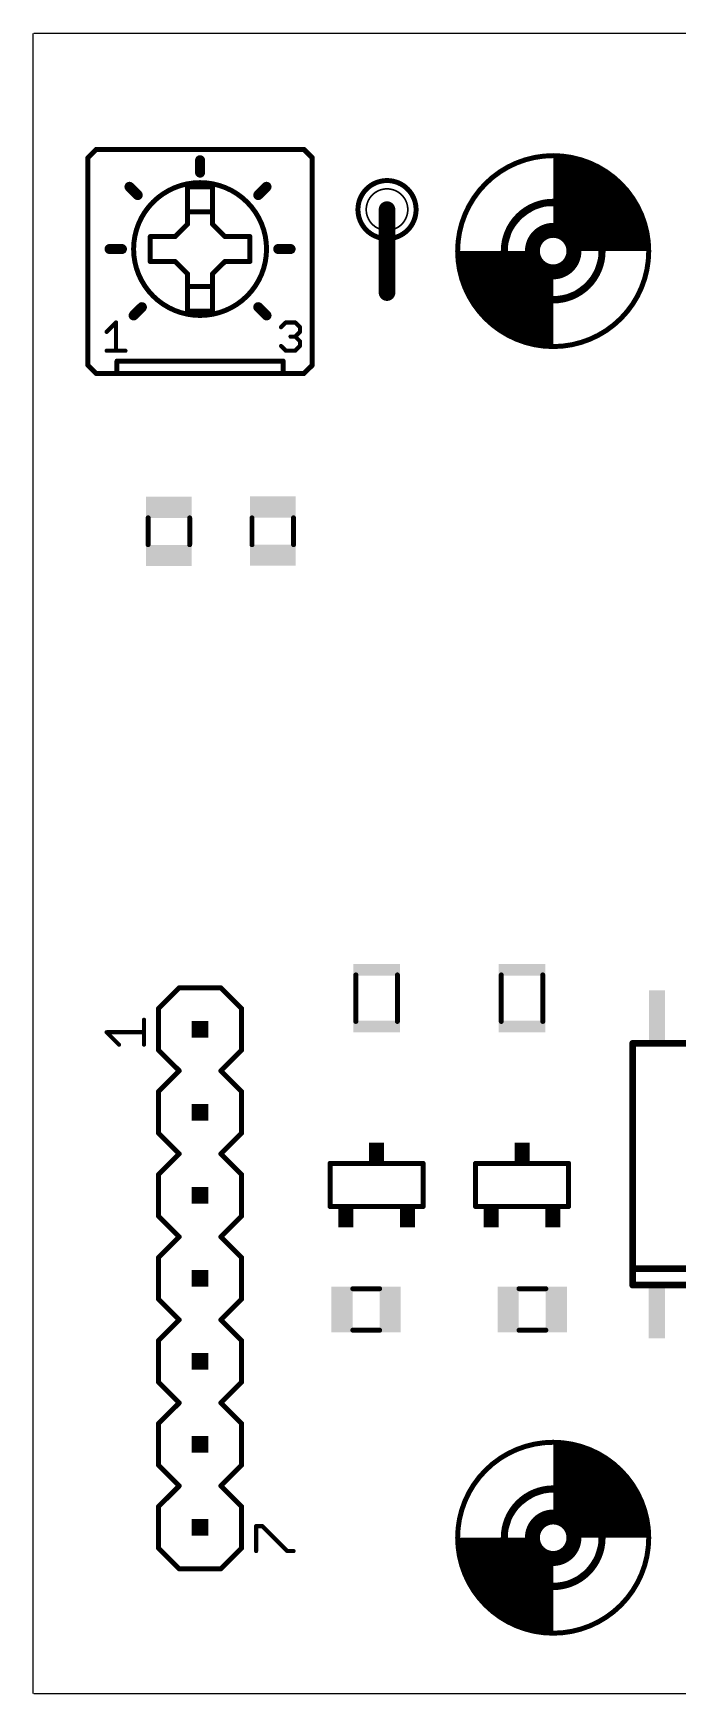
# Model space of a CAD drawing. Extents: x 0 to 105, y 6 to 57.
# Drawn here: x 0 to 19.7, y 6.3 to 57.1 of the extents above; entities that cross this region are included whole.
import ezdxf

# ---------------------------------------------------------------- set-up
doc = ezdxf.new("R2010")
doc.units = 0
doc.header["$MEASUREMENT"] = 0
doc.layers.get('0').update_dxf_attribs({"linetype": 'CONTINUOUS'})
for name, color, linetype in [('20', 53, 'CONTINUOUS'), ('21', 253, 'CONTINUOUS'), ('51', 253, 'CONTINUOUS')]:
    doc.layers.add(name, color=color, linetype=linetype)

# ---------------------------------------------------------------- blocks, each defined once
blk = doc.blocks.new('RECT')
blk.add_solid([(-0.5, -0.5), (0.5, -0.5), (-0.5, 0.5), (0.5, 0.5)])

msp = doc.modelspace()

# ---------------------------------------------------------------- linework, layer by layer
at = {"layer": '20'}
for p, q in [((-0.02, 6.35), (-0.02, 57.1375)), ((0, 57.15), (104.775, 57.15)), ((104.755, 6.3375), (0, 6.3375))]:
    msp.add_line(p, q, dxfattribs=at)
for centre in [(15.875, 50.4825), (15.875, 11.1125)]:
    msp.add_circle(centre, 1.4, dxfattribs=at)
at = {"layer": '21'}
for points, const_width in [([(1.905, 53.594), (1.651, 53.34)], 0.1524), ([(1.651, 53.34), (1.651, 49.911)], 0.1524), ([(8.255, 53.594), (1.905, 53.594)], 0.1524), ([(5.08, 52.8828), (5.08, 53.2638)], 0.3048), ([(8.255, 53.594), (8.509, 53.34)], 0.1524), ([(8.509, 49.911), (8.509, 53.34)], 0.1524), ([(3.175, 52.197), (2.921, 52.451)], 0.3048), ([(5.461, 52.451), (4.699, 52.451)], 0.1524), ([(4.699, 52.451), (4.699, 51.689)], 0.1524), ([(5.461, 51.689), (5.461, 52.451)], 0.1524), ([(6.858, 52.197), (7.112, 52.451)], 0.3048), ([(4.699, 51.308), (4.318, 50.927)], 0.1524), ([(5.461, 51.689), (4.699, 51.689)], 0.1524), ([(4.699, 51.689), (4.699, 51.308)], 0.1524), ([(5.461, 51.308), (5.461, 51.689)], 0.1524), ([(5.842, 50.927), (5.461, 51.308)], 0.1524), ([(4.318, 50.927), (3.556, 50.927)], 0.1524), ([(3.556, 50.927), (3.556, 50.165)], 0.1524), ([(6.604, 50.927), (5.842, 50.927)], 0.1524), ([(6.604, 50.165), (6.604, 50.927)], 0.1524), ([(10.795, 50.6095), (10.795, 50.3555)], 0.508), ([(2.6924, 50.546), (2.3114, 50.546)], 0.3048), ([(7.4676, 50.546), (7.8486, 50.546)], 0.3048), ([(3.556, 50.165), (4.318, 50.165)], 0.1524), ([(4.699, 49.784), (4.318, 50.165)], 0.1524), ([(4.699, 49.784), (4.699, 49.403)], 0.1524), ([(5.461, 49.784), (5.842, 50.165)], 0.1524), ([(5.461, 49.403), (5.461, 49.784)], 0.1524), ([(5.842, 50.165), (6.604, 50.165)], 0.1524), ([(5.461, 49.403), (4.699, 49.403)], 0.1524), ([(4.699, 49.403), (4.699, 48.641)], 0.1524), ([(5.461, 48.641), (5.461, 49.403)], 0.1524), ([(1.651, 48.641), (1.651, 46.99)], 0.1524), ([(2.2225, 48.0107), (2.5106, 48.2988)], 0.127), ([(2.5106, 48.2988), (2.5106, 47.4345)], 0.127), ([(4.699, 48.641), (5.461, 48.641)], 0.1524), ([(7.5565, 48.1548), (7.7006, 48.2988)], 0.127), ([(7.7006, 48.2988), (7.9887, 48.2988)], 0.127), ([(7.9887, 48.2988), (8.1327, 48.1548)], 0.127), ([(8.509, 46.99), (8.509, 48.641)], 0.1524), ([(7.9887, 47.8667), (7.8446, 47.8667)], 0.127), ([(8.1327, 48.0107), (7.9887, 47.8667)], 0.127), ([(7.9887, 47.8667), (8.1327, 47.7226)], 0.127), ([(8.1327, 48.1548), (8.1327, 48.0107)], 0.127), ([(8.1327, 47.7226), (8.1327, 47.5786)], 0.127), ([(2.2225, 47.4345), (2.7987, 47.4345)], 0.127), ([(7.7006, 47.4345), (7.5565, 47.5786)], 0.127), ([(7.9887, 47.4345), (7.7006, 47.4345)], 0.127), ([(8.1327, 47.5786), (7.9887, 47.4345)], 0.127), ([(1.905, 46.736), (1.651, 46.99)], 0.1524), ([(1.905, 46.736), (2.54, 46.736)], 0.1524), ([(2.54, 47.117), (2.54, 46.736)], 0.1524), ([(2.54, 47.117), (4.064, 47.117)], 0.1524), ([(2.54, 46.736), (4.445, 46.736)], 0.1524), ([(5.715, 46.736), (7.62, 46.736)], 0.1524), ([(6.096, 47.117), (7.62, 47.117)], 0.1524), ([(7.62, 46.736), (7.62, 47.117)], 0.1524), ([(7.62, 46.736), (8.255, 46.736)], 0.1524), ([(8.255, 46.736), (8.509, 46.99)], 0.1524), ([(4.445, 27.94), (3.81, 27.305)], 0.1524), ([(5.715, 27.94), (4.445, 27.94)], 0.1524), ([(6.35, 27.305), (5.715, 27.94)], 0.1524), ([(3.3655, 26.1991), (3.3655, 26.9618)], 0.127), ([(3.81, 26.035), (3.81, 27.305)], 0.1524), ([(6.35, 27.305), (6.35, 26.035)], 0.1524), ([(2.6029, 26.1991), (2.2215, 26.5804)], 0.127), ([(2.2215, 26.5804), (3.3655, 26.5804)], 0.127), ([(4.445, 25.4), (3.81, 26.035)], 0.1524), ([(6.35, 26.035), (5.715, 25.4)], 0.1524), ([(3.81, 24.765), (4.445, 25.4)], 0.1524), ([(5.715, 25.4), (6.35, 24.765)], 0.1524), ([(3.81, 23.495), (3.81, 24.765)], 0.1524), ([(6.35, 24.765), (6.35, 23.495)], 0.1524), ([(4.445, 22.86), (3.81, 23.495)], 0.1524), ([(6.35, 23.495), (5.715, 22.86)], 0.1524), ([(3.81, 22.225), (4.445, 22.86)], 0.1524), ([(5.715, 22.86), (6.35, 22.225)], 0.1524), ([(3.81, 20.955), (3.81, 22.225)], 0.1524), ([(6.35, 22.225), (6.35, 20.955)], 0.1524), ([(4.445, 20.32), (3.81, 20.955)], 0.1524), ([(6.35, 20.955), (5.715, 20.32)], 0.1524), ([(4.445, 20.32), (3.81, 19.685)], 0.1524), ([(6.35, 19.685), (5.715, 20.32)], 0.1524), ([(3.81, 18.415), (3.81, 19.685)], 0.1524), ([(6.35, 19.685), (6.35, 18.415)], 0.1524), ([(4.445, 17.78), (3.81, 18.415)], 0.1524), ([(6.35, 18.415), (5.715, 17.78)], 0.1524), ([(3.81, 17.145), (4.445, 17.78)], 0.1524), ([(5.715, 17.78), (6.35, 17.145)], 0.1524), ([(3.81, 15.875), (3.81, 17.145)], 0.1524), ([(6.35, 17.145), (6.35, 15.875)], 0.1524), ([(4.445, 15.24), (3.81, 15.875)], 0.1524), ([(6.35, 15.875), (5.715, 15.24)], 0.1524), ([(3.81, 14.605), (4.445, 15.24)], 0.1524), ([(5.715, 15.24), (6.35, 14.605)], 0.1524), ([(3.81, 13.335), (3.81, 14.605)], 0.1524), ([(6.35, 14.605), (6.35, 13.335)], 0.1524), ([(4.445, 12.7), (3.81, 13.335)], 0.1524), ([(6.35, 13.335), (5.715, 12.7)], 0.1524), ([(4.445, 12.7), (3.81, 12.065)], 0.1524), ([(6.35, 12.065), (5.715, 12.7)], 0.1524), ([(3.81, 10.795), (3.81, 12.065)], 0.1524), ([(6.35, 12.065), (6.35, 10.795)], 0.1524), ([(6.7935, 10.7051), (6.7935, 11.4678)], 0.127), ([(6.7935, 11.4678), (6.9842, 11.4678)], 0.127), ([(6.9842, 11.4678), (7.7468, 10.7051)], 0.127), ([(4.445, 10.16), (3.81, 10.795)], 0.1524), ([(6.35, 10.795), (5.715, 10.16)], 0.1524), ([(7.7468, 10.7051), (7.9375, 10.7051)], 0.127), ([(5.715, 10.16), (4.445, 10.16)], 0.1524)]:
    msp.add_lwpolyline(points, dxfattribs=dict(at, const_width=const_width))
for points, const_width in [([(1.6891, 53.34, 1), (1.6129, 53.34)], 0.0762), ([(1.6241, 53.3669, 1), (1.6779, 53.3131)], 0.0762), ([(1.905, 53.6321, 1), (1.905, 53.5559)], 0.0762), ([(1.9319, 53.5671, 1), (1.8781, 53.6209)], 0.0762), ([(5.1562, 53.2638, 1), (5.0038, 53.2638)], 0.1524), ([(8.2819, 53.6209, 1), (8.2281, 53.5671)], 0.0762), ([(8.255, 53.5559, 1), (8.255, 53.6321)], 0.0762), ([(8.5471, 53.34, 1), (8.4709, 53.34)], 0.0762), ([(8.4821, 53.3131, 1), (8.5359, 53.3669)], 0.0762), ([(15.875, 47.5615, 1), (15.875, 53.4035, 1), (15.875, 47.5615)], 0.1524), ([(5.0038, 52.8828, 1), (5.1562, 52.8828)], 0.1524), ([(2.9749, 52.5049, 1), (2.8671, 52.3971)], 0.1524), ([(4.699, 52.4891, 1), (4.699, 52.4129)], 0.0762), ([(4.7371, 52.451, 1), (4.6609, 52.451)], 0.0762), ([(5.4991, 52.451, 1), (5.4229, 52.451)], 0.0762), ([(5.461, 52.4129, 1), (5.461, 52.4891)], 0.0762), ([(7.1659, 52.3971, 1), (7.0581, 52.5049)], 0.1524), ([(3.1211, 52.1431, 1), (3.2289, 52.2509)], 0.1524), ([(6.8041, 52.2509, 1), (6.9119, 52.1431)], 0.1524), ([(15.875, 48.9825, 1), (15.875, 51.9825, 1), (15.875, 48.9825)], 0.2032), ([(4.699, 51.7271, 1), (4.699, 51.6509)], 0.0762), ([(4.7371, 51.689, 1), (4.6609, 51.689)], 0.0762), ([(4.6609, 51.689, 1), (4.7371, 51.689)], 0.0762), ([(4.6609, 51.308, 1), (4.7371, 51.308)], 0.0762), ([(4.7259, 51.2811, 1), (4.6721, 51.3349)], 0.0762), ([(5.4991, 51.689, 1), (5.4229, 51.689)], 0.0762), ([(5.4229, 51.689, 1), (5.4991, 51.689)], 0.0762), ([(5.4229, 51.308, 1), (5.4991, 51.308)], 0.0762), ([(5.4879, 51.3349, 1), (5.4341, 51.2811)], 0.0762), ([(5.461, 51.6509, 1), (5.461, 51.7271)], 0.0762), ([(3.556, 50.9651, 1), (3.556, 50.8889)], 0.0762), ([(3.5941, 50.927, 1), (3.5179, 50.927)], 0.0762), ([(4.2911, 50.9539, 1), (4.3449, 50.9001)], 0.0762), ([(4.318, 50.8889, 1), (4.318, 50.9651)], 0.0762), ([(5.842, 50.9651, 1), (5.842, 50.8889)], 0.0762), ([(5.8151, 50.9001, 1), (5.8689, 50.9539)], 0.0762), ([(6.6421, 50.927, 1), (6.5659, 50.927)], 0.0762), ([(6.604, 50.8889, 1), (6.604, 50.9651)], 0.0762), ([(10.922, 50.6095, 1), (10.668, 50.6095)], 0.254), ([(2.3114, 50.6222, 1), (2.3114, 50.4698)], 0.1524), ([(2.6924, 50.4698, 1), (2.6924, 50.6222)], 0.1524), ([(7.4676, 50.6222, 1), (7.4676, 50.4698)], 0.1524), ([(7.8486, 50.4698, 1), (7.8486, 50.6222)], 0.1524), ([(10.668, 50.3555, 1), (10.922, 50.3555)], 0.254), ([(1.6129, 49.911, 1), (1.6891, 49.911)], 0.0762), ([(3.556, 50.2031, 1), (3.556, 50.1269)], 0.0762), ([(3.5179, 50.165, 1), (3.5941, 50.165)], 0.0762), ([(4.3449, 50.1919, 1), (4.2911, 50.1381)], 0.0762), ([(4.318, 50.1269, 1), (4.318, 50.2031)], 0.0762), ([(4.7371, 49.784, 1), (4.6609, 49.784)], 0.0762), ([(4.6721, 49.7571, 1), (4.7259, 49.8109)], 0.0762), ([(5.4991, 49.784, 1), (5.4229, 49.784)], 0.0762), ([(5.4341, 49.8109, 1), (5.4879, 49.7571)], 0.0762), ([(5.842, 50.2031, 1), (5.842, 50.1269)], 0.0762), ([(5.8689, 50.1381, 1), (5.8151, 50.1919)], 0.0762), ([(6.5659, 50.165, 1), (6.6421, 50.165)], 0.0762), ([(6.604, 50.1269, 1), (6.604, 50.2031)], 0.0762), ([(8.4709, 49.911, 1), (8.5471, 49.911)], 0.0762), ([(4.699, 49.4411, 1), (4.699, 49.3649)], 0.0762), ([(4.7371, 49.403, 1), (4.6609, 49.403)], 0.0762), ([(4.6609, 49.403, 1), (4.7371, 49.403)], 0.0762), ([(5.4991, 49.403, 1), (5.4229, 49.403)], 0.0762), ([(5.4229, 49.403, 1), (5.4991, 49.403)], 0.0762), ([(5.461, 49.3649, 1), (5.461, 49.4411)], 0.0762), ([(1.6891, 48.641, 1), (1.6129, 48.641)], 0.0762), ([(2.5424, 48.2988, 1), (2.4789, 48.2988)], 0.0635), ([(2.5331, 48.2764, 1), (2.4882, 48.3213)], 0.0635), ([(4.699, 48.6791, 1), (4.699, 48.6029)], 0.0762), ([(4.6609, 48.641, 1), (4.7371, 48.641)], 0.0762), ([(5.4229, 48.641, 1), (5.4991, 48.641)], 0.0762), ([(5.461, 48.6029, 1), (5.461, 48.6791)], 0.0762), ([(7.7006, 48.3306, 1), (7.7006, 48.2671)], 0.0635), ([(7.723, 48.2764, 1), (7.6781, 48.3213)], 0.0635), ([(8.0111, 48.3213, 1), (7.9662, 48.2764)], 0.0635), ([(7.9887, 48.2671, 1), (7.9887, 48.3306)], 0.0635), ([(8.5471, 48.641, 1), (8.4709, 48.641)], 0.0762), ([(2.2, 48.0332, 1), (2.245, 47.9883)], 0.0635), ([(7.534, 48.1772, 1), (7.579, 48.1323)], 0.0635), ([(7.8446, 47.8984, 1), (7.8446, 47.8349)], 0.0635), ([(8.0111, 47.8891, 1), (7.9662, 47.8442)], 0.0635), ([(7.9662, 47.8891, 1), (8.0111, 47.8442)], 0.0635), ([(7.9887, 47.8349, 1), (7.9887, 47.8984)], 0.0635), ([(8.1645, 48.1548, 1), (8.101, 48.1548)], 0.0635), ([(8.101, 48.0107, 1), (8.1645, 48.0107)], 0.0635), ([(8.1645, 47.7226, 1), (8.101, 47.7226)], 0.0635), ([(8.1103, 48.1323, 1), (8.1552, 48.1772)], 0.0635), ([(8.1552, 47.9883, 1), (8.1103, 48.0332)], 0.0635), ([(8.1103, 47.7002, 1), (8.1552, 47.7451)], 0.0635), ([(2.2225, 47.4663, 1), (2.2225, 47.4027)], 0.0635), ([(2.4789, 47.4345, 1), (2.5424, 47.4345)], 0.0635), ([(2.7987, 47.4027, 1), (2.7987, 47.4663)], 0.0635), ([(7.579, 47.601, 1), (7.534, 47.5561)], 0.0635), ([(7.7006, 47.4663, 1), (7.7006, 47.4027)], 0.0635), ([(7.6781, 47.412, 1), (7.723, 47.457)], 0.0635), ([(7.9662, 47.457, 1), (8.0111, 47.412)], 0.0635), ([(7.9887, 47.4027, 1), (7.9887, 47.4663)], 0.0635), ([(8.101, 47.5786, 1), (8.1645, 47.5786)], 0.0635), ([(8.1552, 47.5561, 1), (8.1103, 47.601)], 0.0635), ([(1.6129, 46.99, 1), (1.6891, 46.99)], 0.0762), ([(1.6779, 47.0169, 1), (1.6241, 46.9631)], 0.0762), ([(1.905, 46.7741, 1), (1.905, 46.6979)], 0.0762), ([(1.8781, 46.7091, 1), (1.9319, 46.7629)], 0.0762), ([(2.5781, 47.117, 1), (2.5019, 47.117)], 0.0762), ([(2.54, 47.1551, 1), (2.54, 47.0789)], 0.0762), ([(2.54, 46.7741, 1), (2.54, 46.6979)], 0.0762), ([(2.5019, 46.736, 1), (2.5781, 46.736)], 0.0762), ([(2.54, 46.6979, 1), (2.54, 46.7741)], 0.0762), ([(4.064, 47.0789, 1), (4.064, 47.1551)], 0.0762), ([(4.445, 46.6979, 1), (4.445, 46.7741)], 0.0762), ([(5.715, 46.7741, 1), (5.715, 46.6979)], 0.0762), ([(6.096, 47.1551, 1), (6.096, 47.0789)], 0.0762), ([(7.6581, 47.117, 1), (7.5819, 47.117)], 0.0762), ([(7.62, 46.7741, 1), (7.62, 46.6979)], 0.0762), ([(7.5819, 46.736, 1), (7.6581, 46.736)], 0.0762), ([(7.62, 47.0789, 1), (7.62, 47.1551)], 0.0762), ([(7.62, 46.6979, 1), (7.62, 46.7741)], 0.0762), ([(8.2281, 46.7629, 1), (8.2819, 46.7091)], 0.0762), ([(8.255, 46.6979, 1), (8.255, 46.7741)], 0.0762), ([(8.4709, 46.99, 1), (8.5471, 46.99)], 0.0762), ([(8.5359, 46.9631, 1), (8.4821, 47.0169)], 0.0762), ([(4.445, 27.9781, 1), (4.445, 27.9019)], 0.0762), ([(4.4719, 27.9131, 1), (4.4181, 27.9669)], 0.0762), ([(5.7419, 27.9669, 1), (5.6881, 27.9131)], 0.0762), ([(5.715, 27.9019, 1), (5.715, 27.9781)], 0.0762), ([(3.3973, 26.9618, 1), (3.3338, 26.9618)], 0.0635), ([(3.8481, 27.305, 1), (3.7719, 27.305)], 0.0762), ([(3.7831, 27.3319, 1), (3.8369, 27.2781)], 0.0762), ([(6.3881, 27.305, 1), (6.3119, 27.305)], 0.0762), ([(6.3231, 27.2781, 1), (6.3769, 27.3319)], 0.0762), ([(2.2215, 26.6122, 1), (2.2215, 26.5487)], 0.0635), ([(2.244, 26.6029, 1), (2.1991, 26.558)], 0.0635), ([(3.3655, 26.5487, 1), (3.3655, 26.6122)], 0.0635), ([(2.5804, 26.1767, 1), (2.6253, 26.2216)], 0.0635), ([(3.3338, 26.1991, 1), (3.3973, 26.1991)], 0.0635), ([(3.7719, 26.035, 1), (3.8481, 26.035)], 0.0762), ([(3.8369, 26.0619, 1), (3.7831, 26.0081)], 0.0762), ([(6.3119, 26.035, 1), (6.3881, 26.035)], 0.0762), ([(6.3769, 26.0081, 1), (6.3231, 26.0619)], 0.0762), ([(4.4719, 25.3731, 1), (4.4181, 25.4269)], 0.0762), ([(4.4181, 25.3731, 1), (4.4719, 25.4269)], 0.0762), ([(5.7419, 25.4269, 1), (5.6881, 25.3731)], 0.0762), ([(5.6881, 25.4269, 1), (5.7419, 25.3731)], 0.0762), ([(3.8481, 24.765, 1), (3.7719, 24.765)], 0.0762), ([(3.7831, 24.7919, 1), (3.8369, 24.7381)], 0.0762), ([(6.3881, 24.765, 1), (6.3119, 24.765)], 0.0762), ([(6.3231, 24.7381, 1), (6.3769, 24.7919)], 0.0762), ([(3.7719, 23.495, 1), (3.8481, 23.495)], 0.0762), ([(3.8369, 23.5219, 1), (3.7831, 23.4681)], 0.0762), ([(6.3119, 23.495, 1), (6.3881, 23.495)], 0.0762), ([(6.3769, 23.4681, 1), (6.3231, 23.5219)], 0.0762), ([(4.4719, 22.8331, 1), (4.4181, 22.8869)], 0.0762), ([(4.4181, 22.8331, 1), (4.4719, 22.8869)], 0.0762), ([(5.7419, 22.8869, 1), (5.6881, 22.8331)], 0.0762), ([(5.6881, 22.8869, 1), (5.7419, 22.8331)], 0.0762), ([(3.8481, 22.225, 1), (3.7719, 22.225)], 0.0762), ([(3.7831, 22.2519, 1), (3.8369, 22.1981)], 0.0762), ([(6.3881, 22.225, 1), (6.3119, 22.225)], 0.0762), ([(6.3231, 22.1981, 1), (6.3769, 22.2519)], 0.0762), ([(3.7719, 20.955, 1), (3.8481, 20.955)], 0.0762), ([(3.8369, 20.9819, 1), (3.7831, 20.9281)], 0.0762), ([(6.3119, 20.955, 1), (6.3881, 20.955)], 0.0762), ([(6.3769, 20.9281, 1), (6.3231, 20.9819)], 0.0762), ([(4.4719, 20.2931, 1), (4.4181, 20.3469)], 0.0762), ([(4.4181, 20.2931, 1), (4.4719, 20.3469)], 0.0762), ([(5.7419, 20.3469, 1), (5.6881, 20.2931)], 0.0762), ([(5.6881, 20.3469, 1), (5.7419, 20.2931)], 0.0762), ([(3.8481, 19.685, 1), (3.7719, 19.685)], 0.0762), ([(3.7831, 19.7119, 1), (3.8369, 19.6581)], 0.0762), ([(6.3881, 19.685, 1), (6.3119, 19.685)], 0.0762), ([(6.3231, 19.6581, 1), (6.3769, 19.7119)], 0.0762), ([(3.7719, 18.415, 1), (3.8481, 18.415)], 0.0762), ([(3.8369, 18.4419, 1), (3.7831, 18.3881)], 0.0762), ([(6.3119, 18.415, 1), (6.3881, 18.415)], 0.0762), ([(6.3769, 18.3881, 1), (6.3231, 18.4419)], 0.0762), ([(4.4719, 17.7531, 1), (4.4181, 17.8069)], 0.0762), ([(4.4181, 17.7531, 1), (4.4719, 17.8069)], 0.0762), ([(5.7419, 17.8069, 1), (5.6881, 17.7531)], 0.0762), ([(5.6881, 17.8069, 1), (5.7419, 17.7531)], 0.0762), ([(3.8481, 17.145, 1), (3.7719, 17.145)], 0.0762), ([(3.7831, 17.1719, 1), (3.8369, 17.1181)], 0.0762), ([(6.3881, 17.145, 1), (6.3119, 17.145)], 0.0762), ([(6.3231, 17.1181, 1), (6.3769, 17.1719)], 0.0762), ([(3.7719, 15.875, 1), (3.8481, 15.875)], 0.0762), ([(3.8369, 15.9019, 1), (3.7831, 15.8481)], 0.0762), ([(6.3119, 15.875, 1), (6.3881, 15.875)], 0.0762), ([(6.3769, 15.8481, 1), (6.3231, 15.9019)], 0.0762), ([(4.4719, 15.2131, 1), (4.4181, 15.2669)], 0.0762), ([(4.4181, 15.2131, 1), (4.4719, 15.2669)], 0.0762), ([(5.7419, 15.2669, 1), (5.6881, 15.2131)], 0.0762), ([(5.6881, 15.2669, 1), (5.7419, 15.2131)], 0.0762), ([(3.8481, 14.605, 1), (3.7719, 14.605)], 0.0762), ([(3.7831, 14.6319, 1), (3.8369, 14.5781)], 0.0762), ([(6.3881, 14.605, 1), (6.3119, 14.605)], 0.0762), ([(6.3231, 14.5781, 1), (6.3769, 14.6319)], 0.0762), ([(15.875, 8.1915, 1), (15.875, 14.0335, 1), (15.875, 8.1915)], 0.1524), ([(3.7719, 13.335, 1), (3.8481, 13.335)], 0.0762), ([(3.8369, 13.3619, 1), (3.7831, 13.3081)], 0.0762), ([(6.3119, 13.335, 1), (6.3881, 13.335)], 0.0762), ([(6.3769, 13.3081, 1), (6.3231, 13.3619)], 0.0762), ([(4.4719, 12.6731, 1), (4.4181, 12.7269)], 0.0762), ([(4.4181, 12.6731, 1), (4.4719, 12.7269)], 0.0762), ([(5.7419, 12.7269, 1), (5.6881, 12.6731)], 0.0762), ([(5.6881, 12.7269, 1), (5.7419, 12.6731)], 0.0762), ([(15.875, 9.6125, 1), (15.875, 12.6125, 1), (15.875, 9.6125)], 0.2032), ([(3.8481, 12.065, 1), (3.7719, 12.065)], 0.0762), ([(3.7831, 12.0919, 1), (3.8369, 12.0381)], 0.0762), ([(6.3881, 12.065, 1), (6.3119, 12.065)], 0.0762), ([(6.3231, 12.0381, 1), (6.3769, 12.0919)], 0.0762), ([(6.8253, 11.4678, 1), (6.7618, 11.4678)], 0.0635), ([(6.7935, 11.4995, 1), (6.7935, 11.436)], 0.0635), ([(7.0066, 11.4902, 1), (6.9617, 11.4453)], 0.0635), ([(6.9842, 11.436, 1), (6.9842, 11.4995)], 0.0635), ([(3.7719, 10.795, 1), (3.8481, 10.795)], 0.0762), ([(3.8369, 10.8219, 1), (3.7831, 10.7681)], 0.0762), ([(6.3119, 10.795, 1), (6.3881, 10.795)], 0.0762), ([(6.3769, 10.7681, 1), (6.3231, 10.8219)], 0.0762), ([(6.7618, 10.7051, 1), (6.8253, 10.7051)], 0.0635), ([(7.7468, 10.7369, 1), (7.7468, 10.6734)], 0.0635), ([(7.7244, 10.6827, 1), (7.7693, 10.7276)], 0.0635), ([(7.9375, 10.6734, 1), (7.9375, 10.7369)], 0.0635), ([(4.445, 10.1981, 1), (4.445, 10.1219)], 0.0762), ([(4.4181, 10.1331, 1), (4.4719, 10.1869)], 0.0762), ([(5.6881, 10.1869, 1), (5.7419, 10.1331)], 0.0762), ([(5.715, 10.1219, 1), (5.715, 10.1981)], 0.0762)]:
    msp.add_lwpolyline(points, format="xyb", dxfattribs=dict(at, const_width=const_width))
at = {"layer": '51'}
for points, const_width in [([(17.653, 50.4825, 0.4142), (15.875, 52.2605)], 2.286), ([(5.08, 48.514, 1), (5.08, 52.578, 1), (5.08, 48.514)], 0.1524), ([(10.795, 50.8635, 1), (10.795, 52.6415, 1), (10.795, 50.8635)], 0.1524), ([(10.795, 51.1175, 1), (10.795, 52.3875, 1), (10.795, 51.1175)], 0.0508), ([(10.922, 51.7525, 1), (10.668, 51.7525)], 0.254), ([(14.097, 50.4825, 0.4142), (15.875, 48.7045)], 2.286), ([(15.875, 49.8475, 1), (15.875, 51.1175, 1), (15.875, 49.8475)], 0.4572), ([(1.6891, 49.911, 1), (1.6129, 49.911)], 0.0762), ([(8.5471, 49.911, 1), (8.4709, 49.911)], 0.0762), ([(10.668, 49.2125, 1), (10.922, 49.2125)], 0.254), ([(3.3559, 48.7141, 1), (3.2481, 48.8219)], 0.1524), ([(6.9119, 48.8219, 1), (6.8041, 48.7141)], 0.1524), ([(1.6129, 48.641, 1), (1.6891, 48.641)], 0.0762), ([(2.9941, 48.5679, 1), (3.1019, 48.4601)], 0.1524), ([(7.0581, 48.4601, 1), (7.1659, 48.5679)], 0.1524), ([(8.4709, 48.641, 1), (8.5471, 48.641)], 0.0762), ([(4.064, 47.1551, 1), (4.064, 47.0789)], 0.0762), ([(4.445, 46.7741, 1), (4.445, 46.6979)], 0.0762), ([(5.715, 46.6979, 1), (5.715, 46.7741)], 0.0762), ([(6.096, 47.0789, 1), (6.096, 47.1551)], 0.0762), ([(3.5306, 42.32, 1), (3.4544, 42.32)], 0.0762), ([(4.8006, 42.32, 1), (4.7244, 42.32)], 0.0762), ([(6.7056, 42.32, 1), (6.6294, 42.32)], 0.0762), ([(7.9756, 42.32, 1), (7.8994, 42.32)], 0.0762), ([(3.4544, 41.5, 1), (3.5306, 41.5)], 0.0762), ([(4.7244, 41.5, 1), (4.8006, 41.5)], 0.0762), ([(6.6294, 41.5, 1), (6.7056, 41.5)], 0.0762), ([(7.8994, 41.5, 1), (7.9756, 41.5)], 0.0762), ([(9.8806, 28.3337, 1), (9.8044, 28.3337)], 0.0762), ([(11.1506, 28.3337, 1), (11.0744, 28.3337)], 0.0762), ([(14.3256, 28.3337, 1), (14.2494, 28.3337)], 0.0762), ([(15.5956, 28.3337, 1), (15.5194, 28.3337)], 0.0762), ([(9.8044, 26.9113, 1), (9.8806, 26.9113)], 0.0762), ([(11.0744, 26.9113, 1), (11.1506, 26.9113)], 0.0762), ([(14.2494, 26.9113, 1), (14.3256, 26.9113)], 0.0762), ([(15.5194, 26.9113, 1), (15.5956, 26.9113)], 0.0762), ([(18.3558, 26.2425, 1), (18.2542, 26.2425)], 0.1016), ([(18.305, 26.2933, 1), (18.305, 26.1917)], 0.1016), ([(9.0932, 22.5679, 1), (9.017, 22.5679)], 0.0762), ([(9.0551, 22.606, 1), (9.0551, 22.5298)], 0.0762), ([(11.938, 22.5679, 1), (11.8618, 22.5679)], 0.0762), ([(11.8999, 22.5298, 1), (11.8999, 22.606)], 0.0762), ([(13.5382, 22.5679, 1), (13.462, 22.5679)], 0.0762), ([(13.5001, 22.606, 1), (13.5001, 22.5298)], 0.0762), ([(16.383, 22.5679, 1), (16.3068, 22.5679)], 0.0762), ([(16.3449, 22.5298, 1), (16.3449, 22.606)], 0.0762), ([(9.0551, 21.2852, 1), (9.0551, 21.209)], 0.0762), ([(9.017, 21.2471, 1), (9.0932, 21.2471)], 0.0762), ([(11.8618, 21.2471, 1), (11.938, 21.2471)], 0.0762), ([(11.8999, 21.209, 1), (11.8999, 21.2852)], 0.0762), ([(13.5001, 21.2852, 1), (13.5001, 21.209)], 0.0762), ([(13.462, 21.2471, 1), (13.5382, 21.2471)], 0.0762), ([(16.3068, 21.2471, 1), (16.383, 21.2471)], 0.0762), ([(16.3449, 21.209, 1), (16.3449, 21.2852)], 0.0762), ([(18.3558, 19.3425, 1), (18.2542, 19.3425)], 0.1016), ([(18.305, 19.3933, 1), (18.305, 19.2917)], 0.1016), ([(18.2542, 19.3425, 1), (18.3558, 19.3425)], 0.1016), ([(9.75, 18.7706, 1), (9.75, 18.6944)], 0.0762), ([(10.57, 18.6944, 1), (10.57, 18.7706)], 0.0762), ([(14.83, 18.7706, 1), (14.83, 18.6944)], 0.0762), ([(15.65, 18.6944, 1), (15.65, 18.7706)], 0.0762), ([(18.305, 18.8933, 1), (18.305, 18.7917)], 0.1016), ([(18.2542, 18.8425, 1), (18.3558, 18.8425)], 0.1016), ([(9.75, 17.5006, 1), (9.75, 17.4244)], 0.0762), ([(10.57, 17.4244, 1), (10.57, 17.5006)], 0.0762), ([(14.83, 17.5006, 1), (14.83, 17.4244)], 0.0762), ([(15.65, 17.4244, 1), (15.65, 17.5006)], 0.0762), ([(17.653, 11.1125, 0.4142), (15.875, 12.8905)], 2.286), ([(14.097, 11.1125, 0.4142), (15.875, 9.3345)], 2.286), ([(15.875, 10.4775, 1), (15.875, 11.7475, 1), (15.875, 10.4775)], 0.4572)]:
    msp.add_lwpolyline(points, format="xyb", dxfattribs=dict(at, const_width=const_width))
for points, const_width in [([(10.795, 51.7525), (10.795, 49.2125)], 0.508), ([(1.651, 49.911), (1.651, 48.641)], 0.1524), ([(8.509, 48.641), (8.509, 49.911)], 0.1524), ([(3.302, 48.768), (3.048, 48.514)], 0.3048), ([(6.858, 48.768), (7.112, 48.514)], 0.3048), ([(4.064, 47.117), (6.096, 47.117)], 0.1524), ([(4.445, 46.736), (5.715, 46.736)], 0.1524), ([(3.4925, 41.5), (3.4925, 42.32)], 0.1524), ([(4.7625, 41.5), (4.7625, 42.32)], 0.1524), ([(6.6675, 42.32), (6.6675, 41.5)], 0.1524), ([(7.9375, 42.32), (7.9375, 41.5)], 0.1524), ([(9.8425, 26.9113), (9.8425, 28.3337)], 0.1524), ([(11.1125, 26.9113), (11.1125, 28.3337)], 0.1524), ([(14.2875, 26.9113), (14.2875, 28.3337)], 0.1524), ([(15.5575, 26.9113), (15.5575, 28.3337)], 0.1524), ([(18.305, 19.3425), (18.305, 26.2425)], 0.2032), ([(18.305, 26.2425), (28.685, 26.2425)], 0.2032), ([(9.0551, 21.2471), (9.0551, 22.5679)], 0.1524), ([(9.0551, 22.5679), (11.8999, 22.5679)], 0.1524), ([(11.8999, 22.5679), (11.8999, 21.2471)], 0.1524), ([(13.5001, 21.2471), (13.5001, 22.5679)], 0.1524), ([(13.5001, 22.5679), (16.3449, 22.5679)], 0.1524), ([(16.3449, 22.5679), (16.3449, 21.2471)], 0.1524), ([(11.8999, 21.2471), (9.0551, 21.2471)], 0.1524), ([(16.3449, 21.2471), (13.5001, 21.2471)], 0.1524), ([(18.305, 18.8425), (18.305, 19.3425)], 0.2032), ([(28.685, 19.3425), (18.305, 19.3425)], 0.2032), ([(9.75, 18.7325), (10.57, 18.7325)], 0.1524), ([(14.83, 18.7325), (15.65, 18.7325)], 0.1524), ([(28.685, 18.8425), (18.305, 18.8425)], 0.2032), ([(9.75, 17.4625), (10.57, 17.4625)], 0.1524), ([(14.83, 17.4625), (15.65, 17.4625)], 0.1524)]:
    msp.add_lwpolyline(points, dxfattribs=dict(at, const_width=const_width))

# ---------------------------------------------------------------- block references
for p, xscale, yscale, rotation in [((4.126, 42.6414), 0.65, 1.4, 90), ((7.304, 42.6518), 0.65, 1.4, 270), ((4.126, 41.1682), 0.65, 1.4, 90), ((7.304, 41.1786), 0.65, 1.4, 270), ((10.4775, 28.4861), 0.3556, 1.4224, 270), ((14.9225, 28.4861), 0.3556, 1.4224, 270), ((10.4775, 26.7589), 0.3556, 1.4224, 270), ((14.9225, 26.7589), 0.3556, 1.4224, 270), ((5.08, 26.67), 0.508, 0.508, 270), ((5.08, 24.13), 0.508, 0.508, 270), ((5.08, 21.59), 0.508, 0.508, 270), ((5.08, 19.05), 0.508, 0.508, 270), ((5.08, 16.51), 0.508, 0.508, 270), ((5.08, 13.97), 0.508, 0.508, 270), ((5.08, 11.43), 0.508, 0.508, 270)]:
    msp.add_blockref('RECT', p, dxfattribs=dict(at, xscale=xscale, yscale=yscale, rotation=rotation))
for p, xscale, yscale in [((19.0476, 27.1045), 0.495, 1.516), ((10.4775, 22.9108), 0.4572, 0.5842), ((14.9225, 22.9108), 0.4572, 0.5842), ((9.5377, 20.9042), 0.4572, 0.5842), ((11.4173, 20.9042), 0.4572, 0.5842), ((13.9827, 20.9042), 0.4572, 0.5842), ((15.8623, 20.9042), 0.4572, 0.5842), ((9.4182, 18.099), 0.65, 1.4), ((10.8914, 18.099), 0.65, 1.4), ((14.4982, 18.099), 0.65, 1.4), ((15.9714, 18.099), 0.65, 1.4), ((19.0461, 17.978), 0.498, 1.5288)]:
    msp.add_blockref('RECT', p, dxfattribs=dict(at, xscale=xscale, yscale=yscale))

doc.saveas('drawing.dxf')
